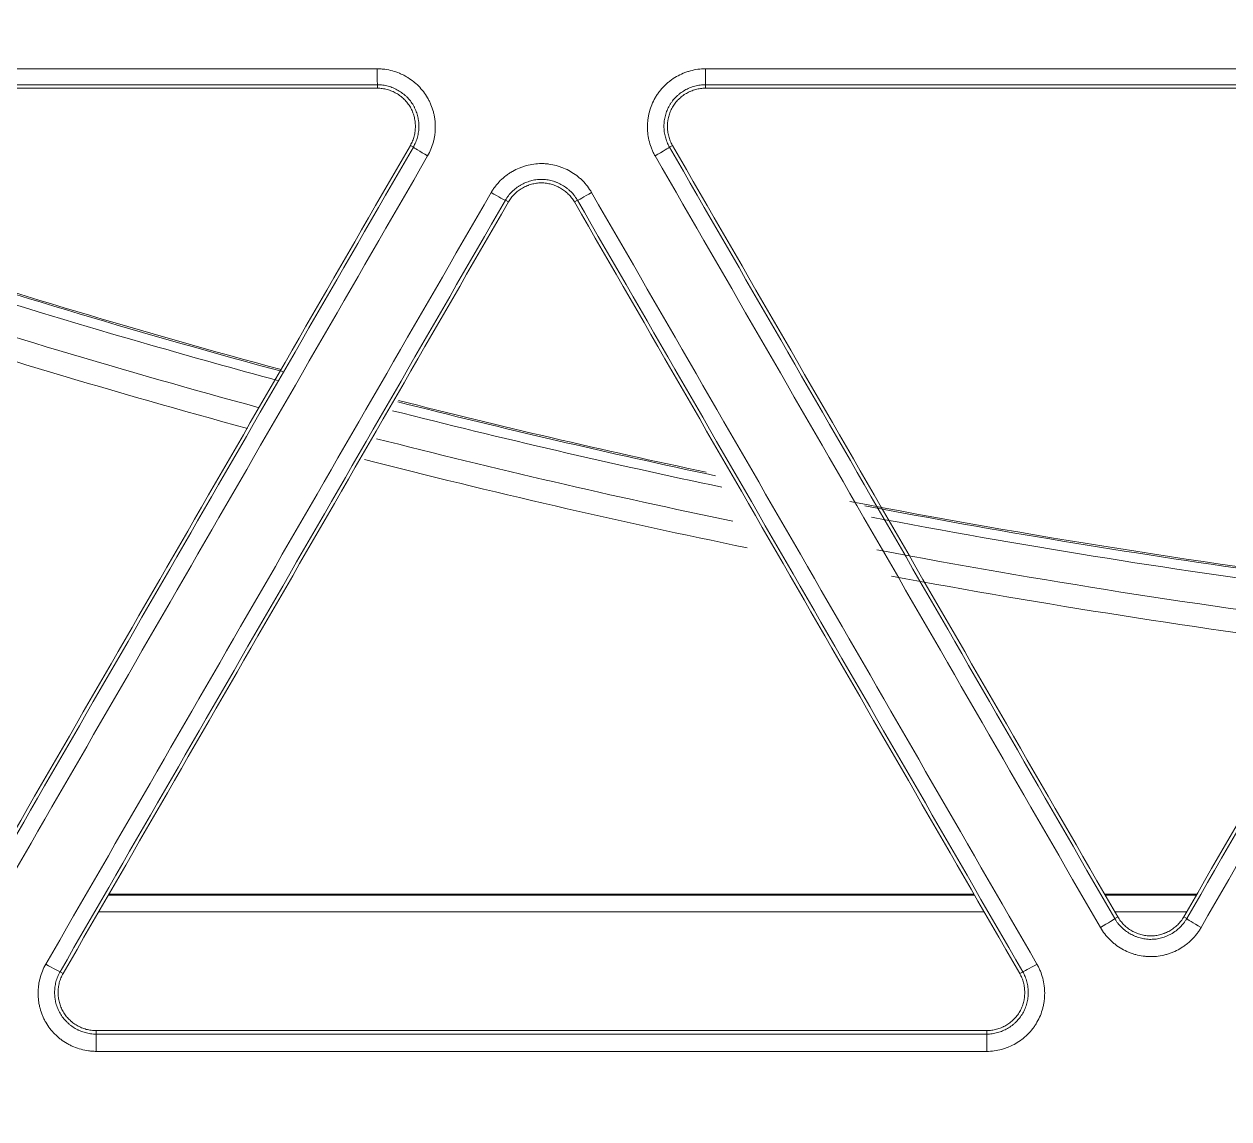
# Model space of a CAD drawing. Header units: inches. Extents: x 405346 to 489838, y -25612 to 14934.
# Drawn here: x 462727.38 to 462761.98, y 4078.05 to 4109.48 of the extents above; entities that cross this region are included whole.
import ezdxf

# ---------------------------------------------------------------- set-up
doc = ezdxf.new("R2010")
doc.units = ezdxf.units.IN
doc.header["$LTSCALE"] = 200
doc.header["$MEASUREMENT"] = 0
doc.layers.add('SS-EQ', color=2, linetype='Continuous', lineweight=20)

# ---------------------------------------------------------------- blocks, each defined once
blk = doc.blocks.new('4way무풍')
at = {"layer": 'SS-EQ'}
for p, q in [((-57.206, -213.782), (-57.206, -213.682)), ((-47.784, -213.682), (-47.784, -213.782)), ((-56.172, -215.474), (-56.258, -215.424)), ((-48.732, -215.424), (-48.818, -215.474)), ((-53.443, -217.049), (-53.53, -216.999)), ((-51.461, -216.999), (-51.547, -217.049)), ((-40.058, -236.95), (-64.934, -236.95)), ((-40.071, -236.925), (-64.914, -236.925)), ((-33.674, -236.925), (-36.316, -236.925)), ((-33.691, -236.95), (-36.305, -236.95)), ((-65.207, -237.424), (-39.785, -237.424)), ((-36.032, -237.424), (-33.965, -237.424)), ((-36.031, -237.622), (-35.944, -237.572)), ((-34.049, -237.572), (-33.963, -237.622)), ((-66.317, -239.148), (-66.23, -239.198)), ((-38.76, -239.198), (-38.673, -239.148)), ((-65.283, -240.839), (-65.283, -240.938)), ((-39.708, -240.938), (-39.708, -240.839))]:
    blk.add_line(p, q, dxfattribs=at)
for radius, start, end in [(229.825, 248.79466, 254.87396), (231.045, 248.85633, 254.79519), (231.709, 248.93307, 254.75255), (229.825, 255.74365, 258.00526), (231.045, 255.65852, 258.26343), (231.709, 255.61162, 258.40198), (229.825, 259.054, 262.96547), (231.045, 259.30795, 262.83801), (231.709, 259.4465, 262.76766)]:
    blk.add_arc((0, 0), radius, start, end, dxfattribs=at)
for centre, major_axis, ratio, start_param, end_param in [((-57.206, -213.208), (0, 0.474), 0.002346, 1.609076, 3.106686), ((-47.784, -213.208), (0, -0.474), 0.00191, 4.75092, 6.248279), ((-55.762, -215.71), (-0.41, 0.237), 0.03479, 0.034928, 1.588332), ((-49.228, -215.71), (0.41, 0.237), 0.032879, 4.6912, 6.24826), ((-53.939, -216.762), (-0.41, 0.237), 0.034992, 1.588576, 3.106665), ((-51.051, -216.762), (-0.41, -0.237), 0.033026, 0.034926, 1.549458), ((-36.441, -237.858), (0.41, 0.237), 0.038545, 4.688928, 6.248253), ((-33.552, -237.858), (0.41, -0.237), 0.039586, 3.176527, 4.734118), ((-66.727, -238.91), (-0.41, 0.237), 0.039797, 1.591462, 3.106658), ((-38.263, -238.91), (-0.41, -0.237), 0.038773, 0.034933, 1.547163), ((-65.282, -241.412), (0, -0.474), 0.001885, 3.176499, 4.757993), ((-39.708, -241.412), (0, 0.474), 0.001088, 0.034907, 1.616924)]:
    blk.add_ellipse(centre, major_axis=major_axis, ratio=ratio, start_param=start_param, end_param=end_param, dxfattribs=at)
for points, knots in [([(-0.032, -346.294), (-6.969, -346.294), (-13.906, -346.294), (-27.78, -346.294), (-34.717, -346.294), (-55.528, -346.294), (-69.403, -346.294), (-97.151, -346.294), (-111.025, -346.294), (-138.774, -346.294), (-152.648, -346.294), (-180.396, -346.294), (-194.27, -346.294), (-215.082, -346.294), (-222.019, -346.294), (-235.893, -346.294), (-242.83, -346.294), (-253.236, -346.294), (-256.704, -346.293), (-263.641, -346.293), (-267.11, -346.294), (-272.313, -346.294), (-274.047, -346.294), (-276.648, -346.294), (-277.515, -346.294), (-279.25, -346.294), (-280.117, -346.293), (-281.418, -346.293), (-281.851, -346.293), (-282.718, -346.293), (-283.152, -346.293), (-283.802, -346.293), (-284.019, -346.294), (-284.453, -346.294), (-284.669, -346.294), (-285.103, -346.294), (-285.32, -346.293), (-285.753, -346.291), (-285.97, -346.288), (-286.62, -346.277), (-287.053, -346.265), (-287.92, -346.232), (-288.353, -346.21), (-289.653, -346.133), (-290.519, -346.062), (-291.817, -345.929), (-292.25, -345.88), (-292.899, -345.799), (-293.116, -345.771), (-293.548, -345.713), (-294.627, -345.561), (-295.697, -345.382), (-298.249, -344.898), (-299.929, -344.504), (-302.417, -343.81), (-304.065, -343.313), (-305.692, -342.746), (-308.116, -341.843), (-309.711, -341.172), (-311.481, -340.336), (-311.677, -340.242), (-312.069, -340.051), (-312.265, -339.955), (-312.85, -339.663), (-313.238, -339.464), (-314.393, -338.857), (-315.91, -338.018), (-317.384, -337.119), (-318.837, -336.19), (-319.553, -335.711), (-320.962, -334.724), (-322.351, -333.708), (-324.369, -332.095), (-326.323, -330.394), (-327.582, -329.2), (-328.355, -328.435), (-328.586, -328.204), (-328.815, -327.971), (-328.968, -327.815), (-329.044, -327.737), (-329.423, -327.345), (-329.723, -327.029), (-330.61, -326.073), (-331.762, -324.777), (-333.398, -322.77), (-334.43, -321.391), (-335.932, -319.291), (-336.873, -317.851), (-338.196, -315.627), (-339.047, -314.124), (-339.838, -312.58), (-340.313, -311.601), (-340.454, -311.306), (-340.593, -311.01), (-340.685, -310.813), (-340.731, -310.713), (-340.958, -310.218), (-341.135, -309.821), (-341.654, -308.624), (-342.309, -307.019), (-343.186, -304.583), (-343.7, -302.939), (-344.419, -300.46), (-344.828, -298.788), (-345.336, -296.251), (-345.487, -295.401), (-345.755, -293.691), (-345.871, -292.831), (-345.994, -291.749), (-346.017, -291.533), (-346.062, -291.099), (-346.083, -290.882), (-346.143, -290.23), (-346.178, -289.796), (-346.239, -288.927), (-346.265, -288.493), (-346.307, -287.624), (-346.324, -287.19), (-346.342, -286.538), (-346.347, -286.321), (-346.354, -285.886), (-346.356, -285.669), (-346.359, -285.235), (-346.359, -285.017), (-346.359, -284.583), (-346.359, -284.366), (-346.358, -283.714), (-346.358, -283.28), (-346.358, -282.411), (-346.358, -281.976), (-346.358, -280.673), (-346.358, -279.804), (-346.359, -278.066), (-346.359, -277.197), (-346.359, -274.59), (-346.359, -272.852), (-346.358, -264.163), (-346.358, -257.211), (-346.359, -236.356), (-346.359, -222.453), (-346.359, -194.646), (-346.359, -180.743), (-346.359, -152.936), (-346.359, -139.033), (-346.359, -111.226), (-346.359, -69.517), (-346.359, -27.807), (-346.359, 0)], [0, 0, 0, 0, 0.03125, 0.03125, 0.0625, 0.0625, 0.125, 0.125, 0.1875, 0.1875, 0.25, 0.25, 0.3125, 0.3125, 0.34375, 0.34375, 0.375, 0.375, 0.390625, 0.390625, 0.40625, 0.40625, 0.414063, 0.414063, 0.417969, 0.417969, 0.421875, 0.421875, 0.423828, 0.423828, 0.425781, 0.425781, 0.426758, 0.426758, 0.427734, 0.427734, 0.428711, 0.428711, 0.429688, 0.429688, 0.431641, 0.431641, 0.433594, 0.433594, 0.4375, 0.4375, 0.439453, 0.439453, 0.44043, 0.44043, 0.441406, 0.445313, 0.445313, 0.453125, 0.453125, 0.457031, 0.460938, 0.460938, 0.46875, 0.46875, 0.469727, 0.469727, 0.470703, 0.470703, 0.472656, 0.472656, 0.476563, 0.480469, 0.480469, 0.484375, 0.484375, 0.488281, 0.492188, 0.496094, 0.5, 0.5, 0.500977, 0.501465, 0.501465, 0.501953, 0.501953, 0.503906, 0.503906, 0.507813, 0.511719, 0.515625, 0.515625, 0.523438, 0.523438, 0.527344, 0.53125, 0.53125, 0.532227, 0.532715, 0.532715, 0.533203, 0.533203, 0.535156, 0.535156, 0.539063, 0.542969, 0.546875, 0.546875, 0.554688, 0.554688, 0.558594, 0.558594, 0.5625, 0.5625, 0.563477, 0.563477, 0.564453, 0.564453, 0.566406, 0.566406, 0.568359, 0.568359, 0.570313, 0.570313, 0.571289, 0.571289, 0.572266, 0.572266, 0.573242, 0.573242, 0.574219, 0.574219, 0.576172, 0.576172, 0.578125, 0.578125, 0.582031, 0.582031, 0.585938, 0.585938, 0.59375, 0.59375, 0.625, 0.625, 0.6875, 0.6875, 0.75, 0.75, 0.8125, 0.8125, 0.875, 1, 1, 1, 1]), ([(-345.164, 0), (-345.164, -27.72), (-345.163, -69.3), (-345.162, -110.879), (-345.161, -138.599), (-345.16, -152.459), (-345.158, -180.179), (-345.157, -194.038), (-345.154, -221.758), (-345.152, -235.618), (-345.147, -256.408), (-345.146, -263.338), (-345.145, -272), (-345.144, -273.733), (-345.144, -276.331), (-345.144, -277.198), (-345.143, -278.93), (-345.142, -279.796), (-345.142, -281.096), (-345.141, -281.529), (-345.141, -282.395), (-345.141, -282.828), (-345.141, -283.694), (-345.141, -284.128), (-345.14, -284.777), (-345.139, -284.994), (-345.136, -285.427), (-345.134, -285.643), (-345.124, -286.293), (-345.113, -286.726), (-345.08, -287.592), (-345.06, -288.025), (-345.009, -288.891), (-344.978, -289.324), (-344.926, -289.973), (-344.898, -290.298), (-344.868, -290.623), (-344.847, -290.839), (-344.836, -290.947), (-344.736, -291.92), (-344.629, -292.78), (-344.379, -294.49), (-344.236, -295.341), (-343.754, -297.876), (-343.361, -299.547), (-342.665, -302.025), (-342.166, -303.667), (-341.312, -306.101), (-340.67, -307.704), (-340.162, -308.899), (-339.901, -309.494), (-339.629, -310.087), (-339.446, -310.481), (-339.353, -310.678), (-338.885, -311.657), (-338.495, -312.43), (-337.684, -313.955), (-337.263, -314.706), (-336.391, -316.189), (-335.94, -316.919), (-335.007, -318.36), (-334.525, -319.069), (-333.532, -320.468), (-332.508, -321.846), (-330.881, -323.85), (-329.735, -325.144), (-328.853, -326.098), (-328.555, -326.413), (-328.177, -326.804), (-328.101, -326.882), (-327.949, -327.038), (-327.721, -327.27), (-327.491, -327.501), (-326.721, -328.264), (-325.466, -329.454), (-323.518, -331.15), (-321.504, -332.756), (-320.119, -333.767), (-318.711, -334.749), (-317.997, -335.224), (-316.546, -336.146), (-315.81, -336.593), (-314.315, -337.455), (-313.557, -337.871), (-312.595, -338.371), (-312.305, -338.52), (-312.014, -338.667), (-311.819, -338.764), (-311.722, -338.813), (-311.235, -339.053), (-310.844, -339.241), (-309.666, -339.791), (-308.875, -340.139), (-307.283, -340.8), (-305.68, -341.425), (-303.244, -342.258), (-301.598, -342.743), (-299.114, -343.417), (-297.436, -343.797), (-294.888, -344.259), (-294.033, -344.395), (-292.957, -344.543), (-292.742, -344.571), (-292.31, -344.625), (-291.663, -344.704), (-291.015, -344.771), (-289.72, -344.892), (-288.856, -344.954), (-287.56, -345.019), (-287.128, -345.036), (-286.48, -345.054), (-286.264, -345.059), (-285.831, -345.067), (-285.615, -345.069), (-285.183, -345.073), (-284.967, -345.074), (-284.534, -345.075), (-284.318, -345.075), (-283.67, -345.076), (-283.237, -345.076), (-282.589, -345.076), (-282.373, -345.076), (-281.94, -345.076), (-281.724, -345.076), (-281.075, -345.076), (-280.643, -345.077), (-279.346, -345.077), (-278.481, -345.078), (-276.752, -345.079), (-275.887, -345.079), (-273.293, -345.079), (-271.563, -345.08), (-262.916, -345.081), (-255.998, -345.082), (-242.162, -345.085), (-235.244, -345.086), (-221.408, -345.089), (-214.49, -345.09), (-193.736, -345.092), (-179.9, -345.094), (-152.228, -345.096), (-138.392, -345.096), (-110.72, -345.097), (-96.884, -345.098), (-69.212, -345.098), (-55.376, -345.099), (-34.622, -345.099), (-27.704, -345.099), (-13.868, -345.099), (-6.95, -345.099), (-0.032, -345.099)], [0, 0, 0, 0, 0.125, 0.1875, 0.1875, 0.25, 0.25, 0.3125, 0.3125, 0.375, 0.375, 0.40625, 0.40625, 0.414063, 0.414063, 0.417969, 0.417969, 0.421875, 0.421875, 0.423828, 0.423828, 0.425781, 0.425781, 0.427734, 0.427734, 0.428711, 0.428711, 0.429688, 0.429688, 0.431641, 0.431641, 0.433594, 0.433594, 0.435547, 0.435547, 0.436523, 0.437012, 0.437012, 0.4375, 0.4375, 0.441406, 0.441406, 0.445313, 0.445313, 0.453125, 0.453125, 0.457031, 0.460938, 0.464844, 0.464844, 0.466797, 0.467773, 0.467773, 0.46875, 0.46875, 0.472656, 0.472656, 0.476563, 0.476563, 0.480469, 0.480469, 0.484375, 0.484375, 0.488281, 0.492188, 0.496094, 0.496094, 0.498047, 0.498047, 0.498535, 0.498535, 0.499023, 0.5, 0.5, 0.503906, 0.507813, 0.511719, 0.515625, 0.515625, 0.519531, 0.519531, 0.523438, 0.523438, 0.527344, 0.527344, 0.52832, 0.528809, 0.528809, 0.529297, 0.529297, 0.53125, 0.53125, 0.535156, 0.535156, 0.539063, 0.542969, 0.546875, 0.546875, 0.554688, 0.554688, 0.558594, 0.558594, 0.55957, 0.55957, 0.560547, 0.5625, 0.5625, 0.566406, 0.566406, 0.568359, 0.568359, 0.569336, 0.569336, 0.570313, 0.570313, 0.571289, 0.571289, 0.572266, 0.572266, 0.574219, 0.574219, 0.575195, 0.575195, 0.576172, 0.576172, 0.578125, 0.578125, 0.582031, 0.582031, 0.585938, 0.585938, 0.59375, 0.59375, 0.625, 0.625, 0.65625, 0.65625, 0.6875, 0.6875, 0.75, 0.75, 0.8125, 0.8125, 0.875, 0.875, 0.9375, 0.9375, 0.96875, 0.96875, 1, 1, 1, 1]), ([(-82.783, -213.226), (-78.52, -213.226), (-74.257, -213.226), (-65.732, -213.226), (-61.47, -213.226), (-57.207, -213.226)], [0, 0, 0, 0, 0.5, 0.5, 1, 1, 1, 1]), ([(-57.207, -213.226), (-57.17, -213.226), (-57.134, -213.228), (-57.061, -213.233), (-57.024, -213.236), (-56.916, -213.251), (-56.774, -213.28), (-56.637, -213.327), (-56.552, -213.363), (-56.536, -213.37), (-56.502, -213.385), (-56.453, -213.409), (-56.405, -213.435), (-56.311, -213.489), (-56.25, -213.529), (-56.164, -213.595), (-56.135, -213.618), (-56.094, -213.655), (-56.08, -213.667), (-56.054, -213.692), (-56.04, -213.704), (-55.976, -213.769), (-55.88, -213.877), (-55.799, -213.998), (-55.744, -214.093), (-55.727, -214.125), (-55.695, -214.191), (-55.68, -214.224), (-55.639, -214.324), (-55.616, -214.393), (-55.588, -214.498), (-55.58, -214.533), (-55.57, -214.587), (-55.566, -214.605), (-55.561, -214.641), (-55.558, -214.659), (-55.546, -214.75), (-55.537, -214.895), (-55.546, -215.04), (-55.558, -215.13), (-55.561, -215.148), (-55.566, -215.184), (-55.57, -215.202), (-55.58, -215.256), (-55.588, -215.292), (-55.616, -215.397), (-55.639, -215.465), (-55.694, -215.599), (-55.726, -215.665), (-55.763, -215.728)], [0, 0, 0, 0, 0.03125, 0.03125, 0.0625, 0.0625, 0.125, 0.1875, 0.1875, 0.203125, 0.203125, 0.21875, 0.25, 0.25, 0.3125, 0.3125, 0.34375, 0.34375, 0.359375, 0.359375, 0.375, 0.375, 0.4375, 0.5, 0.5, 0.53125, 0.53125, 0.5625, 0.5625, 0.625, 0.625, 0.65625, 0.65625, 0.671875, 0.671875, 0.6875, 0.6875, 0.75, 0.8125, 0.8125, 0.828125, 0.828125, 0.84375, 0.84375, 0.875, 0.875, 0.9375, 0.9375, 1, 1, 1, 1]), ([(-49.229, -215.728), (-49.248, -215.697), (-49.265, -215.664), (-49.297, -215.598), (-49.312, -215.565), (-49.353, -215.464), (-49.399, -215.327), (-49.427, -215.184), (-49.439, -215.094), (-49.441, -215.075), (-49.444, -215.039), (-49.449, -214.984), (-49.45, -214.93), (-49.45, -214.821), (-49.446, -214.749), (-49.432, -214.641), (-49.426, -214.605), (-49.415, -214.551), (-49.412, -214.533), (-49.403, -214.497), (-49.399, -214.48), (-49.376, -214.392), (-49.33, -214.254), (-49.266, -214.124), (-49.211, -214.029), (-49.192, -213.998), (-49.151, -213.937), (-49.13, -213.908), (-49.063, -213.822), (-49.015, -213.767), (-48.938, -213.691), (-48.898, -213.654), (-48.857, -213.618), (-48.828, -213.595), (-48.814, -213.584), (-48.741, -213.528), (-48.62, -213.448), (-48.49, -213.383), (-48.406, -213.348), (-48.389, -213.342), (-48.355, -213.329), (-48.338, -213.322), (-48.286, -213.305), (-48.251, -213.294), (-48.146, -213.265), (-48.075, -213.251), (-47.931, -213.231), (-47.858, -213.226), (-47.785, -213.226)], [0, 0, 0, 0, 0.03125, 0.03125, 0.0625, 0.0625, 0.125, 0.1875, 0.1875, 0.203125, 0.203125, 0.21875, 0.25, 0.25, 0.3125, 0.3125, 0.34375, 0.34375, 0.359375, 0.359375, 0.375, 0.375, 0.4375, 0.5, 0.5, 0.53125, 0.53125, 0.5625, 0.5625, 0.625, 0.625, 0.65625, 0.671875, 0.671875, 0.6875, 0.6875, 0.75, 0.8125, 0.8125, 0.828125, 0.828125, 0.84375, 0.84375, 0.875, 0.875, 0.9375, 0.9375, 1, 1, 1, 1]), ([(-57.206, -213.682), (-61.469, -213.682), (-65.731, -213.682), (-74.256, -213.682), (-78.518, -213.682), (-82.781, -213.682)], [0, 0, 0, 0, 0.5, 0.5, 1, 1, 1, 1]), ([(-57.206, -213.782), (-61.469, -213.782), (-65.731, -213.782), (-74.256, -213.782), (-78.518, -213.782), (-82.781, -213.782)], [0, 0, 0, 0, 0.5, 0.5, 1, 1, 1, 1]), ([(-56.172, -215.474), (-56.171, -215.471), (-56.169, -215.468), (-56.166, -215.462), (-56.161, -215.454), (-56.15, -215.433), (-56.129, -215.393), (-56.113, -215.357), (-56.084, -215.285), (-56.067, -215.236), (-56.047, -215.161), (-56.042, -215.135), (-56.032, -215.084), (-56.027, -215.058), (-56.017, -214.981), (-56.011, -214.877), (-56.017, -214.773), (-56.026, -214.708), (-56.027, -214.695), (-56.032, -214.67), (-56.038, -214.631), (-56.047, -214.593), (-56.067, -214.518), (-56.083, -214.469), (-56.112, -214.396), (-56.123, -214.373), (-56.146, -214.326), (-56.158, -214.302), (-56.197, -214.234), (-56.226, -214.191), (-56.29, -214.109), (-56.324, -214.071), (-56.371, -214.025), (-56.38, -214.016), (-56.399, -213.998), (-56.409, -213.989), (-56.439, -213.963), (-56.459, -213.947), (-56.521, -213.899), (-56.564, -213.871), (-56.632, -213.832), (-56.666, -213.813), (-56.701, -213.796), (-56.725, -213.785), (-56.737, -213.78), (-56.798, -213.755), (-56.896, -213.721), (-56.998, -213.7), (-57.075, -213.689), (-57.101, -213.686), (-57.14, -213.684), (-57.154, -213.683), (-57.173, -213.682), (-57.183, -213.682), (-57.193, -213.682), (-57.2, -213.682), (-57.203, -213.682), (-57.206, -213.682)], [0, 0, 0, 0, 0.003906, 0.003906, 0.007813, 0.015625, 0.03125, 0.0625, 0.0625, 0.125, 0.125, 0.15625, 0.15625, 0.1875, 0.1875, 0.25, 0.3125, 0.3125, 0.328125, 0.328125, 0.34375, 0.375, 0.375, 0.4375, 0.4375, 0.46875, 0.46875, 0.5, 0.5, 0.5625, 0.5625, 0.625, 0.625, 0.640625, 0.640625, 0.65625, 0.65625, 0.6875, 0.6875, 0.75, 0.75, 0.78125, 0.796875, 0.796875, 0.8125, 0.8125, 0.875, 0.9375, 0.9375, 0.96875, 0.96875, 0.984375, 0.984375, 0.992187, 0.996094, 0.996094, 1, 1, 1, 1]), ([(-57.206, -213.782), (-57.158, -213.782), (-57.11, -213.786), (-57.016, -213.799), (-56.97, -213.808), (-56.901, -213.827), (-56.878, -213.834), (-56.832, -213.85), (-56.81, -213.858), (-56.744, -213.886), (-56.659, -213.929), (-56.579, -213.981), (-56.531, -214.018), (-56.522, -214.025), (-56.503, -214.04), (-56.476, -214.063), (-56.45, -214.088), (-56.399, -214.138), (-56.367, -214.173), (-56.324, -214.23), (-56.31, -214.249), (-56.283, -214.289), (-56.27, -214.309), (-56.234, -214.371), (-56.193, -214.457), (-56.162, -214.547), (-56.144, -214.616), (-56.139, -214.64), (-56.13, -214.687), (-56.126, -214.711), (-56.117, -214.781), (-56.114, -214.829), (-56.114, -214.9), (-56.115, -214.924), (-56.118, -214.972), (-56.12, -214.996), (-56.129, -215.067), (-56.147, -215.16), (-56.177, -215.251), (-56.213, -215.339), (-56.234, -215.382), (-56.258, -215.424)], [0, 0, 0, 0, 0.0625, 0.0625, 0.125, 0.125, 0.15625, 0.15625, 0.1875, 0.1875, 0.25, 0.3125, 0.3125, 0.328125, 0.328125, 0.34375, 0.375, 0.375, 0.4375, 0.4375, 0.46875, 0.46875, 0.5, 0.5, 0.5625, 0.625, 0.625, 0.65625, 0.65625, 0.6875, 0.6875, 0.75, 0.75, 0.78125, 0.78125, 0.8125, 0.8125, 0.875, 0.9375, 0.9375, 1, 1, 1, 1]), ([(-47.784, -213.682), (-47.787, -213.682), (-47.791, -213.682), (-47.797, -213.682), (-47.807, -213.682), (-47.83, -213.683), (-47.876, -213.685), (-47.914, -213.689), (-47.992, -213.699), (-48.042, -213.71), (-48.118, -213.73), (-48.143, -213.738), (-48.192, -213.755), (-48.217, -213.765), (-48.289, -213.795), (-48.382, -213.841), (-48.469, -213.899), (-48.521, -213.938), (-48.531, -213.947), (-48.551, -213.963), (-48.581, -213.988), (-48.61, -214.015), (-48.665, -214.07), (-48.7, -214.108), (-48.747, -214.17), (-48.762, -214.191), (-48.792, -214.234), (-48.806, -214.257), (-48.845, -214.325), (-48.868, -214.371), (-48.907, -214.467), (-48.923, -214.517), (-48.943, -214.592), (-48.949, -214.618), (-48.959, -214.669), (-48.963, -214.695), (-48.972, -214.772), (-48.976, -214.824), (-48.976, -214.902), (-48.975, -214.928), (-48.972, -214.967), (-48.971, -214.98), (-48.969, -215.006), (-48.967, -215.019), (-48.959, -215.084), (-48.939, -215.186), (-48.907, -215.284), (-48.877, -215.357), (-48.867, -215.38), (-48.849, -215.416), (-48.843, -215.428), (-48.834, -215.445), (-48.829, -215.454), (-48.825, -215.462), (-48.821, -215.468), (-48.82, -215.471), (-48.818, -215.474)], [0, 0, 0, 0, 0.003906, 0.003906, 0.007813, 0.015625, 0.03125, 0.0625, 0.0625, 0.125, 0.125, 0.15625, 0.15625, 0.1875, 0.1875, 0.25, 0.3125, 0.3125, 0.328125, 0.328125, 0.34375, 0.375, 0.375, 0.4375, 0.4375, 0.46875, 0.46875, 0.5, 0.5, 0.5625, 0.5625, 0.625, 0.625, 0.65625, 0.65625, 0.6875, 0.6875, 0.75, 0.75, 0.78125, 0.78125, 0.796875, 0.796875, 0.8125, 0.8125, 0.875, 0.9375, 0.9375, 0.96875, 0.96875, 0.984375, 0.984375, 0.992187, 0.996094, 0.996094, 1, 1, 1, 1]), ([(-48.732, -215.424), (-48.756, -215.382), (-48.777, -215.339), (-48.813, -215.251), (-48.828, -215.206), (-48.846, -215.137), (-48.851, -215.114), (-48.86, -215.067), (-48.864, -215.043), (-48.873, -214.972), (-48.879, -214.877), (-48.873, -214.782), (-48.866, -214.722), (-48.864, -214.711), (-48.86, -214.687), (-48.854, -214.651), (-48.846, -214.617), (-48.828, -214.548), (-48.813, -214.503), (-48.786, -214.437), (-48.776, -214.415), (-48.755, -214.372), (-48.744, -214.351), (-48.708, -214.288), (-48.655, -214.209), (-48.592, -214.138), (-48.541, -214.088), (-48.523, -214.071), (-48.487, -214.04), (-48.469, -214.025), (-48.412, -213.981), (-48.372, -213.955), (-48.31, -213.919), (-48.279, -213.902), (-48.246, -213.887), (-48.225, -213.877), (-48.214, -213.872), (-48.158, -213.849), (-48.068, -213.818), (-47.975, -213.799), (-47.904, -213.789), (-47.88, -213.787), (-47.832, -213.783), (-47.808, -213.782), (-47.784, -213.782)], [0, 0, 0, 0, 0.0625, 0.0625, 0.125, 0.125, 0.15625, 0.15625, 0.1875, 0.1875, 0.25, 0.3125, 0.3125, 0.328125, 0.328125, 0.34375, 0.375, 0.375, 0.4375, 0.4375, 0.46875, 0.46875, 0.5, 0.5, 0.5625, 0.625, 0.625, 0.65625, 0.65625, 0.6875, 0.6875, 0.75, 0.75, 0.78125, 0.796875, 0.796875, 0.8125, 0.8125, 0.875, 0.9375, 0.9375, 0.96875, 0.96875, 1, 1, 1, 1]), ([(-60.073, -222.173), (-61.299, -221.842), (-62.522, -221.5), (-69.228, -219.567), (-74.654, -217.782), (-81.034, -215.417), (-82.059, -215.028), (-83.081, -214.633)], [0, 0, 0, 0, 0.157299, 0.157299, 0.864263, 0.864263, 1, 1, 1, 1]), ([(-53.94, -216.781), (-53.922, -216.749), (-53.903, -216.718), (-53.862, -216.657), (-53.84, -216.627), (-53.774, -216.541), (-53.678, -216.433), (-53.568, -216.337), (-53.495, -216.282), (-53.481, -216.271), (-53.451, -216.25), (-53.406, -216.219), (-53.359, -216.19), (-53.265, -216.136), (-53.2, -216.104), (-53.1, -216.062), (-53.066, -216.049), (-53.014, -216.031), (-52.996, -216.025), (-52.961, -216.014), (-52.944, -216.009), (-52.856, -215.985), (-52.714, -215.956), (-52.569, -215.947), (-52.459, -215.947), (-52.423, -215.948), (-52.35, -215.953), (-52.313, -215.957), (-52.206, -215.971), (-52.135, -215.986), (-52.03, -216.014), (-51.995, -216.025), (-51.944, -216.043), (-51.926, -216.049), (-51.892, -216.062), (-51.875, -216.069), (-51.791, -216.104), (-51.661, -216.168), (-51.54, -216.249), (-51.468, -216.304), (-51.453, -216.315), (-51.425, -216.338), (-51.411, -216.35), (-51.369, -216.386), (-51.343, -216.411), (-51.265, -216.488), (-51.217, -216.542), (-51.129, -216.657), (-51.088, -216.717), (-51.052, -216.781)], [0, 0, 0, 0, 0.03125, 0.03125, 0.0625, 0.0625, 0.125, 0.1875, 0.1875, 0.203125, 0.203125, 0.21875, 0.25, 0.25, 0.3125, 0.3125, 0.34375, 0.34375, 0.359375, 0.359375, 0.375, 0.375, 0.4375, 0.5, 0.5, 0.53125, 0.53125, 0.5625, 0.5625, 0.625, 0.625, 0.65625, 0.65625, 0.671875, 0.671875, 0.6875, 0.6875, 0.75, 0.8125, 0.8125, 0.828125, 0.828125, 0.84375, 0.84375, 0.875, 0.875, 0.9375, 0.9375, 1, 1, 1, 1]), ([(-51.461, -216.999), (-51.462, -216.996), (-51.464, -216.994), (-51.467, -216.988), (-51.472, -216.979), (-51.484, -216.96), (-51.509, -216.922), (-51.532, -216.89), (-51.579, -216.829), (-51.614, -216.79), (-51.669, -216.735), (-51.688, -216.717), (-51.728, -216.683), (-51.748, -216.666), (-51.81, -216.619), (-51.897, -216.561), (-51.99, -216.515), (-52.05, -216.49), (-52.063, -216.485), (-52.087, -216.475), (-52.124, -216.462), (-52.161, -216.45), (-52.236, -216.43), (-52.287, -216.419), (-52.364, -216.409), (-52.39, -216.406), (-52.442, -216.403), (-52.469, -216.402), (-52.547, -216.402), (-52.599, -216.405), (-52.702, -216.419), (-52.753, -216.43), (-52.828, -216.45), (-52.853, -216.458), (-52.903, -216.475), (-52.927, -216.485), (-52.999, -216.515), (-53.046, -216.538), (-53.113, -216.577), (-53.146, -216.597), (-53.179, -216.62), (-53.2, -216.635), (-53.211, -216.643), (-53.263, -216.682), (-53.341, -216.75), (-53.41, -216.828), (-53.458, -216.889), (-53.473, -216.911), (-53.495, -216.943), (-53.502, -216.954), (-53.513, -216.971), (-53.518, -216.979), (-53.523, -216.988), (-53.526, -216.994), (-53.528, -216.996), (-53.53, -216.999)], [0, 0, 0, 0, 0.003906, 0.003906, 0.007812, 0.015625, 0.03125, 0.0625, 0.0625, 0.125, 0.125, 0.15625, 0.15625, 0.1875, 0.1875, 0.25, 0.3125, 0.3125, 0.328125, 0.328125, 0.34375, 0.375, 0.375, 0.4375, 0.4375, 0.46875, 0.46875, 0.5, 0.5, 0.5625, 0.5625, 0.625, 0.625, 0.65625, 0.65625, 0.6875, 0.6875, 0.75, 0.75, 0.78125, 0.796875, 0.796875, 0.8125, 0.8125, 0.875, 0.9375, 0.9375, 0.96875, 0.96875, 0.984375, 0.984375, 0.992188, 0.996094, 0.996094, 1, 1, 1, 1]), ([(-53.443, -217.049), (-53.419, -217.008), (-53.392, -216.968), (-53.334, -216.893), (-53.302, -216.858), (-53.252, -216.807), (-53.234, -216.791), (-53.198, -216.76), (-53.179, -216.745), (-53.122, -216.701), (-53.043, -216.649), (-52.958, -216.606), (-52.902, -216.583), (-52.891, -216.578), (-52.869, -216.57), (-52.835, -216.558), (-52.801, -216.547), (-52.732, -216.528), (-52.686, -216.519), (-52.615, -216.509), (-52.591, -216.506), (-52.543, -216.503), (-52.519, -216.502), (-52.447, -216.502), (-52.352, -216.509), (-52.259, -216.528), (-52.19, -216.547), (-52.167, -216.554), (-52.122, -216.57), (-52.099, -216.578), (-52.033, -216.606), (-51.991, -216.627), (-51.929, -216.662), (-51.909, -216.675), (-51.869, -216.701), (-51.849, -216.715), (-51.792, -216.759), (-51.72, -216.821), (-51.657, -216.892), (-51.598, -216.968), (-51.571, -217.008), (-51.547, -217.049)], [0, 0, 0, 0, 0.0625, 0.0625, 0.125, 0.125, 0.15625, 0.15625, 0.1875, 0.1875, 0.25, 0.3125, 0.3125, 0.328125, 0.328125, 0.34375, 0.375, 0.375, 0.4375, 0.4375, 0.46875, 0.46875, 0.5, 0.5, 0.5625, 0.625, 0.625, 0.65625, 0.65625, 0.6875, 0.6875, 0.75, 0.75, 0.78125, 0.78125, 0.8125, 0.8125, 0.875, 0.9375, 0.9375, 1, 1, 1, 1]), ([(-28.515, -228.093), (-29.624, -227.954), (-34.541, -227.303), (-39.436, -226.493), (-43.21, -225.77)], [0, 0, 0, 0, 0.225304, 1, 1, 1, 1]), ([(-28.677, -228.358), (-29.201, -228.292), (-29.725, -228.224), (-34.524, -227.588), (-38.783, -226.901), (-43.02, -226.095)], [0, 0, 0, 0, 0.10908, 0.10908, 1, 1, 1, 1]), ([(-36.031, -237.622), (-36.029, -237.625), (-36.027, -237.628), (-36.024, -237.633), (-36.019, -237.642), (-36.007, -237.661), (-35.982, -237.699), (-35.959, -237.731), (-35.912, -237.792), (-35.877, -237.831), (-35.822, -237.886), (-35.803, -237.904), (-35.763, -237.938), (-35.743, -237.954), (-35.681, -238.002), (-35.594, -238.059), (-35.501, -238.105), (-35.441, -238.131), (-35.429, -238.136), (-35.404, -238.145), (-35.367, -238.158), (-35.33, -238.17), (-35.255, -238.19), (-35.205, -238.201), (-35.127, -238.211), (-35.102, -238.214), (-35.049, -238.218), (-35.023, -238.218), (-34.945, -238.218), (-34.893, -238.215), (-34.79, -238.201), (-34.739, -238.19), (-34.664, -238.17), (-34.639, -238.162), (-34.589, -238.145), (-34.565, -238.136), (-34.493, -238.105), (-34.447, -238.082), (-34.379, -238.044), (-34.346, -238.023), (-34.314, -238.001), (-34.292, -237.986), (-34.282, -237.978), (-34.23, -237.938), (-34.151, -237.87), (-34.082, -237.793), (-34.035, -237.732), (-34.019, -237.71), (-33.997, -237.678), (-33.99, -237.667), (-33.98, -237.65), (-33.974, -237.642), (-33.969, -237.633), (-33.966, -237.628), (-33.964, -237.625), (-33.963, -237.622)], [0, 0, 0, 0, 0.003906, 0.003906, 0.007813, 0.015625, 0.03125, 0.0625, 0.0625, 0.125, 0.125, 0.15625, 0.15625, 0.1875, 0.1875, 0.25, 0.3125, 0.3125, 0.328125, 0.328125, 0.34375, 0.375, 0.375, 0.4375, 0.4375, 0.46875, 0.46875, 0.5, 0.5, 0.5625, 0.5625, 0.625, 0.625, 0.65625, 0.65625, 0.6875, 0.6875, 0.75, 0.75, 0.78125, 0.796875, 0.796875, 0.8125, 0.8125, 0.875, 0.9375, 0.9375, 0.96875, 0.96875, 0.984375, 0.984375, 0.992187, 0.996094, 0.996094, 1, 1, 1, 1]), ([(-34.049, -237.572), (-34.073, -237.614), (-34.1, -237.654), (-34.158, -237.729), (-34.189, -237.764), (-34.24, -237.814), (-34.258, -237.831), (-34.294, -237.862), (-34.313, -237.877), (-34.37, -237.921), (-34.449, -237.973), (-34.534, -238.016), (-34.59, -238.039), (-34.601, -238.043), (-34.623, -238.052), (-34.657, -238.064), (-34.691, -238.075), (-34.76, -238.094), (-34.806, -238.103), (-34.877, -238.113), (-34.901, -238.115), (-34.949, -238.119), (-34.973, -238.12), (-35.045, -238.12), (-35.14, -238.113), (-35.233, -238.094), (-35.302, -238.075), (-35.325, -238.068), (-35.37, -238.052), (-35.393, -238.044), (-35.459, -238.016), (-35.501, -237.995), (-35.563, -237.959), (-35.583, -237.947), (-35.623, -237.92), (-35.643, -237.906), (-35.7, -237.863), (-35.772, -237.8), (-35.835, -237.729), (-35.893, -237.654), (-35.92, -237.614), (-35.944, -237.572)], [0, 0, 0, 0, 0.0625, 0.0625, 0.125, 0.125, 0.15625, 0.15625, 0.1875, 0.1875, 0.25, 0.3125, 0.3125, 0.328125, 0.328125, 0.34375, 0.375, 0.375, 0.4375, 0.4375, 0.46875, 0.46875, 0.5, 0.5, 0.5625, 0.625, 0.625, 0.65625, 0.65625, 0.6875, 0.6875, 0.75, 0.75, 0.78125, 0.78125, 0.8125, 0.8125, 0.875, 0.9375, 0.9375, 1, 1, 1, 1]), ([(-33.553, -237.88), (-33.571, -237.911), (-33.591, -237.942), (-33.632, -238.003), (-33.653, -238.033), (-33.72, -238.119), (-33.816, -238.227), (-33.925, -238.323), (-33.998, -238.378), (-34.013, -238.389), (-34.042, -238.41), (-34.088, -238.441), (-34.134, -238.47), (-34.228, -238.524), (-34.293, -238.557), (-34.394, -238.599), (-34.428, -238.611), (-34.48, -238.629), (-34.497, -238.635), (-34.532, -238.646), (-34.55, -238.651), (-34.638, -238.675), (-34.78, -238.704), (-34.924, -238.714), (-35.034, -238.714), (-35.071, -238.712), (-35.144, -238.707), (-35.18, -238.704), (-35.288, -238.689), (-35.358, -238.675), (-35.463, -238.646), (-35.498, -238.635), (-35.55, -238.618), (-35.567, -238.611), (-35.601, -238.598), (-35.618, -238.592), (-35.703, -238.556), (-35.833, -238.492), (-35.953, -238.411), (-36.026, -238.356), (-36.04, -238.345), (-36.068, -238.322), (-36.082, -238.31), (-36.124, -238.274), (-36.151, -238.249), (-36.228, -238.172), (-36.276, -238.118), (-36.364, -238.003), (-36.405, -237.943), (-36.442, -237.88)], [0, 0, 0, 0, 0.03125, 0.03125, 0.0625, 0.0625, 0.125, 0.1875, 0.1875, 0.203125, 0.203125, 0.21875, 0.25, 0.25, 0.3125, 0.3125, 0.34375, 0.34375, 0.359375, 0.359375, 0.375, 0.375, 0.4375, 0.5, 0.5, 0.53125, 0.53125, 0.5625, 0.5625, 0.625, 0.625, 0.65625, 0.65625, 0.671875, 0.671875, 0.6875, 0.6875, 0.75, 0.8125, 0.8125, 0.828125, 0.828125, 0.84375, 0.84375, 0.875, 0.875, 0.9375, 0.9375, 1, 1, 1, 1]), ([(-65.283, -241.434), (-65.32, -241.434), (-65.357, -241.432), (-65.43, -241.427), (-65.466, -241.424), (-65.575, -241.409), (-65.716, -241.38), (-65.854, -241.332), (-65.938, -241.297), (-65.955, -241.29), (-65.988, -241.275), (-66.038, -241.251), (-66.086, -241.225), (-66.18, -241.171), (-66.24, -241.13), (-66.327, -241.064), (-66.355, -241.041), (-66.397, -241.005), (-66.41, -240.993), (-66.437, -240.968), (-66.45, -240.955), (-66.515, -240.891), (-66.611, -240.782), (-66.692, -240.662), (-66.746, -240.567), (-66.764, -240.535), (-66.796, -240.469), (-66.811, -240.436), (-66.852, -240.335), (-66.875, -240.267), (-66.902, -240.162), (-66.911, -240.126), (-66.921, -240.073), (-66.924, -240.055), (-66.93, -240.019), (-66.933, -240), (-66.944, -239.91), (-66.954, -239.765), (-66.944, -239.62), (-66.933, -239.53), (-66.93, -239.512), (-66.924, -239.476), (-66.921, -239.458), (-66.91, -239.404), (-66.902, -239.368), (-66.874, -239.263), (-66.851, -239.194), (-66.796, -239.06), (-66.764, -238.995), (-66.728, -238.931)], [0, 0, 0, 0, 0.03125, 0.03125, 0.0625, 0.0625, 0.125, 0.1875, 0.1875, 0.203125, 0.203125, 0.21875, 0.25, 0.25, 0.3125, 0.3125, 0.34375, 0.34375, 0.359375, 0.359375, 0.375, 0.375, 0.4375, 0.5, 0.5, 0.53125, 0.53125, 0.5625, 0.5625, 0.625, 0.625, 0.65625, 0.65625, 0.671875, 0.671875, 0.6875, 0.6875, 0.75, 0.8125, 0.8125, 0.828125, 0.828125, 0.84375, 0.84375, 0.875, 0.875, 0.9375, 0.9375, 1, 1, 1, 1]), ([(-38.264, -238.932), (-38.246, -238.964), (-38.228, -238.996), (-38.196, -239.062), (-38.181, -239.095), (-38.14, -239.196), (-38.094, -239.333), (-38.066, -239.476), (-38.055, -239.567), (-38.053, -239.585), (-38.049, -239.621), (-38.045, -239.676), (-38.043, -239.73), (-38.043, -239.839), (-38.048, -239.911), (-38.062, -240.019), (-38.067, -240.055), (-38.078, -240.109), (-38.082, -240.127), (-38.09, -240.163), (-38.094, -240.18), (-38.117, -240.268), (-38.163, -240.406), (-38.227, -240.536), (-38.282, -240.631), (-38.301, -240.662), (-38.342, -240.723), (-38.363, -240.752), (-38.43, -240.838), (-38.478, -240.893), (-38.555, -240.969), (-38.581, -240.994), (-38.623, -241.03), (-38.637, -241.042), (-38.665, -241.065), (-38.679, -241.076), (-38.752, -241.132), (-38.873, -241.212), (-39.003, -241.277), (-39.087, -241.312), (-39.104, -241.319), (-39.138, -241.332), (-39.155, -241.338), (-39.207, -241.356), (-39.242, -241.366), (-39.348, -241.395), (-39.419, -241.409), (-39.562, -241.429), (-39.635, -241.434), (-39.708, -241.434)], [0, 0, 0, 0, 0.03125, 0.03125, 0.0625, 0.0625, 0.125, 0.1875, 0.1875, 0.203125, 0.203125, 0.21875, 0.25, 0.25, 0.3125, 0.3125, 0.34375, 0.34375, 0.359375, 0.359375, 0.375, 0.375, 0.4375, 0.5, 0.5, 0.53125, 0.53125, 0.5625, 0.5625, 0.625, 0.625, 0.65625, 0.65625, 0.671875, 0.671875, 0.6875, 0.6875, 0.75, 0.8125, 0.8125, 0.828125, 0.828125, 0.84375, 0.84375, 0.875, 0.875, 0.9375, 0.9375, 1, 1, 1, 1]), ([(-66.317, -239.148), (-66.319, -239.15), (-66.32, -239.153), (-66.324, -239.159), (-66.328, -239.168), (-66.339, -239.188), (-66.36, -239.228), (-66.376, -239.264), (-66.405, -239.336), (-66.422, -239.385), (-66.441, -239.46), (-66.447, -239.486), (-66.457, -239.537), (-66.461, -239.563), (-66.471, -239.64), (-66.478, -239.744), (-66.471, -239.848), (-66.463, -239.912), (-66.461, -239.925), (-66.457, -239.951), (-66.45, -239.99), (-66.441, -240.028), (-66.422, -240.103), (-66.405, -240.152), (-66.376, -240.224), (-66.365, -240.248), (-66.342, -240.295), (-66.33, -240.318), (-66.291, -240.386), (-66.262, -240.429), (-66.199, -240.511), (-66.164, -240.55), (-66.118, -240.596), (-66.108, -240.605), (-66.089, -240.622), (-66.079, -240.631), (-66.05, -240.657), (-66.029, -240.673), (-65.967, -240.721), (-65.924, -240.749), (-65.857, -240.788), (-65.822, -240.807), (-65.787, -240.824), (-65.763, -240.835), (-65.751, -240.84), (-65.691, -240.865), (-65.592, -240.899), (-65.491, -240.92), (-65.414, -240.931), (-65.388, -240.934), (-65.348, -240.937), (-65.335, -240.937), (-65.315, -240.938), (-65.306, -240.938), (-65.296, -240.938), (-65.289, -240.938), (-65.286, -240.938), (-65.283, -240.938)], [0, 0, 0, 0, 0.003906, 0.003906, 0.007813, 0.015625, 0.03125, 0.0625, 0.0625, 0.125, 0.125, 0.15625, 0.15625, 0.1875, 0.1875, 0.25, 0.3125, 0.3125, 0.328125, 0.328125, 0.34375, 0.375, 0.375, 0.4375, 0.4375, 0.46875, 0.46875, 0.5, 0.5, 0.5625, 0.5625, 0.625, 0.625, 0.640625, 0.640625, 0.65625, 0.65625, 0.6875, 0.6875, 0.75, 0.75, 0.78125, 0.796875, 0.796875, 0.8125, 0.8125, 0.875, 0.9375, 0.9375, 0.96875, 0.96875, 0.984375, 0.984375, 0.992188, 0.996094, 0.996094, 1, 1, 1, 1]), ([(-65.283, -240.839), (-65.331, -240.839), (-65.378, -240.836), (-65.472, -240.823), (-65.519, -240.814), (-65.588, -240.795), (-65.611, -240.788), (-65.656, -240.772), (-65.679, -240.763), (-65.745, -240.736), (-65.83, -240.693), (-65.91, -240.64), (-65.957, -240.604), (-65.967, -240.597), (-65.985, -240.581), (-66.013, -240.558), (-66.039, -240.534), (-66.09, -240.484), (-66.121, -240.449), (-66.165, -240.392), (-66.179, -240.373), (-66.206, -240.333), (-66.218, -240.313), (-66.254, -240.25), (-66.296, -240.165), (-66.326, -240.075), (-66.344, -240.005), (-66.35, -239.982), (-66.359, -239.935), (-66.363, -239.911), (-66.372, -239.84), (-66.375, -239.793), (-66.375, -239.722), (-66.374, -239.698), (-66.371, -239.65), (-66.369, -239.626), (-66.36, -239.555), (-66.341, -239.461), (-66.312, -239.371), (-66.276, -239.283), (-66.254, -239.24), (-66.23, -239.198)], [0, 0, 0, 0, 0.0625, 0.0625, 0.125, 0.125, 0.15625, 0.15625, 0.1875, 0.1875, 0.25, 0.3125, 0.3125, 0.328125, 0.328125, 0.34375, 0.375, 0.375, 0.4375, 0.4375, 0.46875, 0.46875, 0.5, 0.5, 0.5625, 0.625, 0.625, 0.65625, 0.65625, 0.6875, 0.6875, 0.75, 0.75, 0.78125, 0.78125, 0.8125, 0.8125, 0.875, 0.9375, 0.9375, 1, 1, 1, 1]), ([(-39.708, -240.938), (-39.704, -240.938), (-39.701, -240.938), (-39.695, -240.938), (-39.685, -240.938), (-39.662, -240.938), (-39.616, -240.935), (-39.577, -240.931), (-39.5, -240.921), (-39.45, -240.91), (-39.374, -240.89), (-39.349, -240.882), (-39.3, -240.865), (-39.275, -240.856), (-39.203, -240.825), (-39.11, -240.779), (-39.023, -240.722), (-38.971, -240.682), (-38.961, -240.674), (-38.941, -240.657), (-38.911, -240.632), (-38.882, -240.605), (-38.827, -240.551), (-38.792, -240.512), (-38.745, -240.45), (-38.73, -240.429), (-38.7, -240.386), (-38.686, -240.364), (-38.647, -240.296), (-38.602, -240.202), (-38.569, -240.104), (-38.549, -240.028), (-38.543, -240.003), (-38.533, -239.951), (-38.529, -239.926), (-38.519, -239.849), (-38.516, -239.797), (-38.516, -239.719), (-38.517, -239.693), (-38.519, -239.654), (-38.52, -239.641), (-38.523, -239.615), (-38.524, -239.602), (-38.532, -239.537), (-38.552, -239.435), (-38.585, -239.337), (-38.614, -239.265), (-38.625, -239.241), (-38.642, -239.205), (-38.648, -239.194), (-38.657, -239.176), (-38.662, -239.168), (-38.667, -239.159), (-38.67, -239.153), (-38.672, -239.15), (-38.673, -239.148)], [0, 0, 0, 0, 0.003906, 0.003906, 0.007812, 0.015625, 0.03125, 0.0625, 0.0625, 0.125, 0.125, 0.15625, 0.15625, 0.1875, 0.1875, 0.25, 0.3125, 0.3125, 0.328125, 0.328125, 0.34375, 0.375, 0.375, 0.4375, 0.4375, 0.46875, 0.46875, 0.5, 0.5, 0.5625, 0.625, 0.625, 0.65625, 0.65625, 0.6875, 0.6875, 0.75, 0.75, 0.78125, 0.78125, 0.796875, 0.796875, 0.8125, 0.8125, 0.875, 0.9375, 0.9375, 0.96875, 0.96875, 0.984375, 0.984375, 0.992188, 0.996094, 0.996094, 1, 1, 1, 1]), ([(-38.76, -239.198), (-38.736, -239.24), (-38.715, -239.282), (-38.679, -239.37), (-38.664, -239.415), (-38.646, -239.485), (-38.641, -239.508), (-38.632, -239.555), (-38.628, -239.579), (-38.619, -239.65), (-38.613, -239.745), (-38.619, -239.84), (-38.626, -239.899), (-38.628, -239.911), (-38.632, -239.935), (-38.638, -239.97), (-38.646, -240.005), (-38.664, -240.074), (-38.679, -240.119), (-38.706, -240.185), (-38.715, -240.207), (-38.736, -240.25), (-38.748, -240.271), (-38.784, -240.333), (-38.837, -240.412), (-38.9, -240.484), (-38.951, -240.534), (-38.968, -240.55), (-39.005, -240.582), (-39.023, -240.597), (-39.08, -240.64), (-39.12, -240.667), (-39.181, -240.702), (-39.213, -240.719), (-39.245, -240.735), (-39.267, -240.745), (-39.278, -240.75), (-39.334, -240.773), (-39.424, -240.804), (-39.517, -240.823), (-39.588, -240.833), (-39.612, -240.835), (-39.66, -240.839), (-39.684, -240.839), (-39.708, -240.839)], [0, 0, 0, 0, 0.0625, 0.0625, 0.125, 0.125, 0.15625, 0.15625, 0.1875, 0.1875, 0.25, 0.3125, 0.3125, 0.328125, 0.328125, 0.34375, 0.375, 0.375, 0.4375, 0.4375, 0.46875, 0.46875, 0.5, 0.5, 0.5625, 0.625, 0.625, 0.65625, 0.65625, 0.6875, 0.6875, 0.75, 0.75, 0.78125, 0.796875, 0.796875, 0.8125, 0.8125, 0.875, 0.9375, 0.9375, 0.96875, 0.96875, 1, 1, 1, 1]), ([(-65.283, -240.839), (-61.02, -240.839), (-56.758, -240.839), (-48.233, -240.839), (-43.97, -240.839), (-39.708, -240.839)], [0, 0, 0, 0, 0.5, 0.5, 1, 1, 1, 1]), ([(-65.283, -240.938), (-61.02, -240.938), (-56.758, -240.938), (-48.233, -240.938), (-43.97, -240.938), (-39.708, -240.938)], [0, 0, 0, 0, 0.5, 0.5, 1, 1, 1, 1]), ([(-39.708, -241.434), (-43.971, -241.434), (-48.233, -241.434), (-56.758, -241.434), (-61.021, -241.434), (-65.283, -241.434)], [0, 0, 0, 0, 0.5, 0.5, 1, 1, 1, 1])]:
    blk.add_open_spline(points, degree=3, knots=knots, dxfattribs=at)
for points in [[(-47.785, -213.226), (-39.26, -213.227), (-30.735, -213.227), (-22.21, -213.227)], [(-22.209, -213.682), (-30.734, -213.682), (-39.259, -213.682), (-47.784, -213.682)], [(-22.209, -213.782), (-30.734, -213.782), (-39.259, -213.782), (-47.784, -213.782)], [(-59.924, -221.92), (-67.746, -219.808), (-75.455, -217.282), (-83.01, -214.356)], [(-69.046, -237.572), (-64.784, -230.19), (-60.521, -222.807), (-56.258, -215.424)], [(-68.96, -237.622), (-64.698, -230.24), (-60.435, -222.857), (-56.172, -215.474)], [(-48.818, -215.474), (-44.555, -222.857), (-40.293, -230.24), (-36.031, -237.622)], [(-48.732, -215.424), (-44.469, -222.807), (-40.207, -230.19), (-35.944, -237.572)], [(-34.049, -237.572), (-29.787, -230.19), (-25.524, -222.807), (-21.262, -215.424)], [(-33.963, -237.622), (-29.701, -230.24), (-25.438, -222.857), (-21.175, -215.474)], [(-55.763, -215.728), (-60.026, -223.113), (-64.288, -230.496), (-68.55, -237.879)], [(-36.442, -237.88), (-40.704, -230.497), (-44.966, -223.113), (-49.229, -215.728)], [(-20.765, -215.729), (-25.028, -223.113), (-29.291, -230.497), (-33.553, -237.88)], [(-66.728, -238.931), (-62.466, -231.549), (-58.203, -224.165), (-53.94, -216.781)], [(-51.052, -216.781), (-46.789, -224.165), (-42.526, -231.549), (-38.264, -238.932)], [(-53.53, -216.999), (-57.792, -224.383), (-62.055, -231.766), (-66.317, -239.148)], [(-53.443, -217.049), (-57.706, -224.433), (-61.968, -231.816), (-66.23, -239.198)], [(-38.76, -239.198), (-43.022, -231.816), (-47.284, -224.433), (-51.547, -217.049)], [(-38.673, -239.148), (-42.935, -231.766), (-47.198, -224.383), (-51.461, -216.999)], [(-47.494, -224.908), (-50.549, -224.263), (-53.59, -223.556), (-56.615, -222.787)], [(-47.31, -225.236), (-50.478, -224.571), (-53.631, -223.839), (-56.768, -223.041)]]:
    blk.add_open_spline(points, degree=3, dxfattribs=at)

msp = doc.modelspace()

# ---------------------------------------------------------------- block references
msp.add_blockref('4way무풍', (462794.732, 4321.426))

doc.saveas('drawing.dxf')
